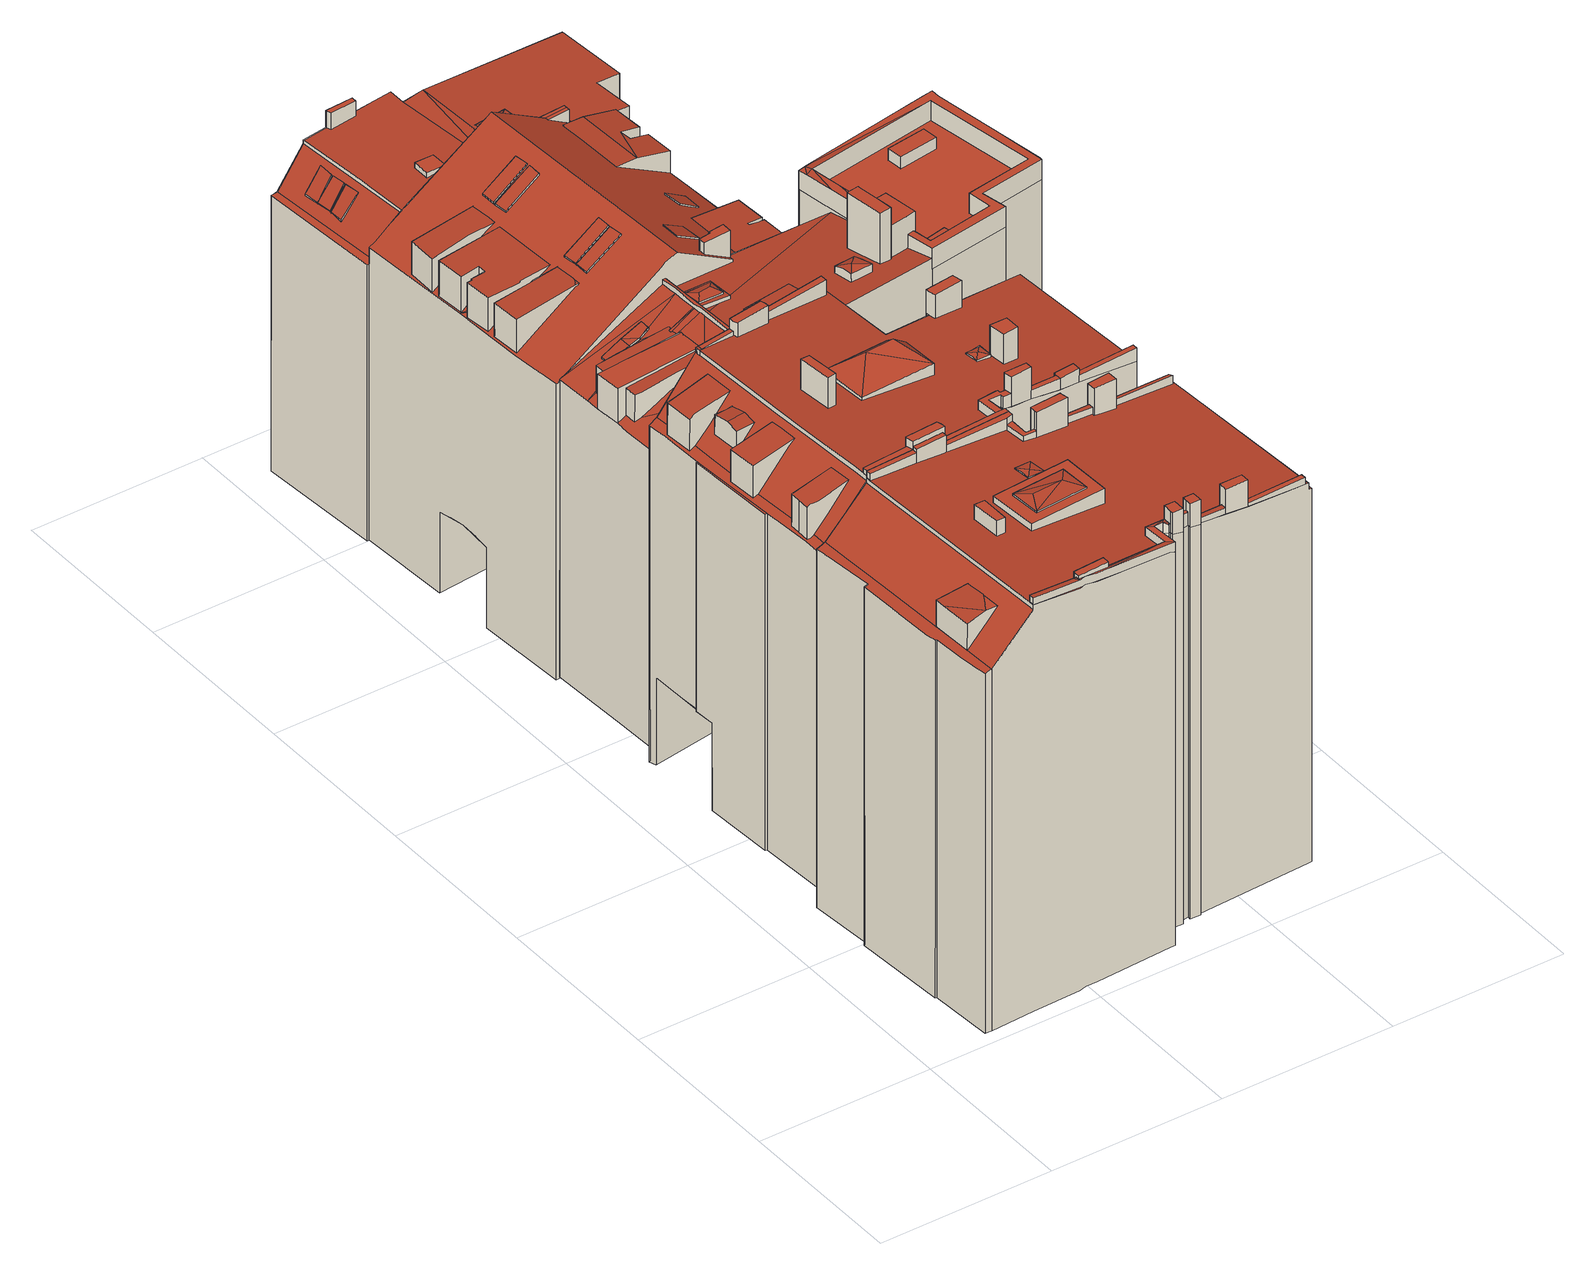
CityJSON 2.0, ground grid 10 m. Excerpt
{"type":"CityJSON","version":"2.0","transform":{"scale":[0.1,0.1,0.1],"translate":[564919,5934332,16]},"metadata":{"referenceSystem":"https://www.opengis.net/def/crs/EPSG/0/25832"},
"CityObjects":{
"building1":{"type":"Building","attributes":{"Grundfläche 2D":"246.228032","Grundhöhe NN":"16.412"},"children":["building1-1","building1-2","building1-3","building1-4","building1-5","building1-6","building1-7","building1-8","building1-9","building1-10","building1-11","building1-12","building1-13","building1-14","building1-15","building1-16","building1-17","building1-18","building1-19","building1-20"],"geometry":[{"type":"MultiSurface","lod":"3","boundaries":[[[0,1,2,3],[4,5,6,7]],[[8,9,10,11,12,13,14,15,16,17,18,19,20]],[[21,22,23,24,19,18,17,16,25]],[[26,27,28,29,30,31,32,33,34,35,36,37,38,39,40,41,42,43,44,45,46,47,48,49,50,51,52,53,54,55,56,57,58,59,60,61,62,63,64,65,66,67,68,69],[70,71,72,73]],[[74,75,76,77]],[[21,25,31,30,29,28,27,24,23,22]],[[77,76,54,53]],[[2,1,73,72]],[[72,71,3,2]],[[71,70,0,3]],[[70,73,1,0]],[[8,20,78,79]],[[9,8,79,80]],[[11,10,9,80,81]],[[14,13,12,82,83]],[[12,11,81,82]],[[84,16,15,14,83,85]],[[84,86,87,88,89,90,91,36,35,34,33,32,31,25,16]],[[92,38,37,36,91,93]],[[39,38,92,94]],[[40,39,94,95]],[[41,40,95,96]],[[42,41,96,97]],[[43,42,97,98]],[[99,74,77,53,52,51,50,49,100,101]],[[44,43,98,102]],[[45,44,102,103]],[[104,47,46,45,103,105]],[[48,47,104,106]],[[49,48,106,100]],[[75,74,99,107]],[[107,108,109,56,55,54,76,75]],[[57,56,109,110]],[[58,57,110,111]],[[60,59,112,113]],[[59,58,111,112]],[[61,60,113,114]],[[65,64,115,116]],[[66,65,116,117]],[[62,61,114,118]],[[63,62,118,119]],[[64,63,119,115]],[[20,19,24,27,26,69,68,67,66,117,120,121,122,123,124,78]],[[118,114,113,112,111,110,109,108,107,99,101,100,106,104,105,103,102,98,97,96,95,94,92,93,91,90,89,88,87,86,84,85,83,82,81,80,79,78,124,123,122,121,120,117,116,115,119]]],"semantics":{"surfaces":[{"type":"RoofSurface"},{"type":"WallSurface"},{"type":"GroundSurface"}],"values":[0,0,0,0,0,1,1,1,1,1,1,1,1,1,1,1,1,1,1,1,1,1,1,1,1,1,1,1,1,1,1,1,1,1,1,1,1,1,1,1,1,1,1,2]}}]},
"building1-1":{"type":"BuildingInstallation","parents":["building1"],"geometry":[{"type":"MultiSurface","lod":"3","boundaries":[[[125,126,127,128,129]],[[130,131,132,127,126]],[[128,127,132,133,134,135]],[[135,136,129,128]],[[137,138,130,126,125,129,136]]],"semantics":{"surfaces":[{"type":"RoofSurface"},{"type":"WallSurface"}],"values":[0,1,1,1,1]}}]},
"building1-2":{"type":"BuildingInstallation","parents":["building1"],"geometry":[{"type":"MultiSurface","lod":"3","boundaries":[[[139,140,141,142,143]],[[144,145,139,143]],[[145,146,147,148,149,141,140,139]],[[149,150,142,141]],[[69,26,144,143,142,150]]],"semantics":{"surfaces":[{"type":"RoofSurface"},{"type":"WallSurface"}],"values":[0,1,1,1,1]}}]},
"building1-3":{"type":"BuildingInstallation","parents":["building1"],"geometry":[{"type":"MultiSurface","lod":"3","boundaries":[[[151,152,153,154,155,156]],[[63,157,153,152,62]],[[157,158,154,153]],[[159,155,154,158,160]],[[61,151,156,155,159,161,162,163,60]],[[61,62,152,151]]],"semantics":{"surfaces":[{"type":"RoofSurface"},{"type":"WallSurface"}],"values":[0,1,1,1,1,1]}}]},
"building1-4":{"type":"BuildingInstallation","parents":["building1"],"geometry":[{"type":"MultiSurface","lod":"3","boundaries":[[[164,165,166,167,168,150,149,169]],[[66,67,68,69,150,168,167,166]],[[148,170,171,164,169,149]],[[172,164,171]],[[172,173,165,164]],[[66,166,165,173,65]]],"semantics":{"surfaces":[{"type":"RoofSurface"},{"type":"WallSurface"}],"values":[0,1,1,1,1,1]}}]},
"building1-5":{"type":"BuildingInstallation","parents":["building1"],"geometry":[{"type":"MultiSurface","lod":"3","boundaries":[[[174,175,176,177,178]],[[50,51,179,176,175,180]],[[179,181,182,183,178,177,176]],[[174,178,183,184]],[[174,184,185,186,180,175]]],"semantics":{"surfaces":[{"type":"RoofSurface"},{"type":"WallSurface"}],"values":[0,1,1,1,1]}}]},
"building1-6":{"type":"BuildingInstallation","parents":["building1"],"geometry":[{"type":"MultiSurface","lod":"3","boundaries":[[[187,188,189,190,191,192,193]],[[187,194,188]],[[189,188,195]],[[193,18,17,194,187]],[[17,195,188,194]],[[18,193,192]]],"semantics":{"surfaces":[{"type":"RoofSurface"},{"type":"WallSurface"}],"values":[0,0,0,1,1,1]}}]},
"building1-7":{"type":"BuildingInstallation","parents":["building1"],"geometry":[{"type":"MultiSurface","lod":"3","boundaries":[[[196,197,198,199]],[[196,199,200,201]],[[201,55,197,196]],[[55,56,198,197]]],"semantics":{"surfaces":[{"type":"RoofSurface"},{"type":"WallSurface"}],"values":[0,1,1,1]}}]},
"building1-8":{"type":"BuildingInstallation","parents":["building1"],"geometry":[{"type":"MultiSurface","lod":"3","boundaries":[[[202,145,144,203]],[[26,27,203,144]],[[27,28,202,203]],[[145,202,28,146]]],"semantics":{"surfaces":[{"type":"RoofSurface"},{"type":"WallSurface"}],"values":[0,1,1,1]}}]},
"building1-9":{"type":"BuildingInstallation","parents":["building1"],"geometry":[{"type":"MultiSurface","lod":"3","boundaries":[[[204,205,206,207,208]],[[205,209,210,211,212,132,131,130]],[[130,206,205]],[[213,214,212,211]],[[214,215,216,217,212]],[[218,219,216]],[[219,217,216]],[[220,221,218]],[[218,221,222,219]],[[220,223,224,221]],[[133,132,212]],[[138,206,130]],[[209,205,204,208,31,32,33,34,35,36,214,213,211,210]],[[36,37,38,216,215,214]],[[38,39,218,216]],[[220,218,39,40]],[[40,41,223,220]],[[225,226,217,219]],[[212,217,226,227]],[[133,212,227,134]],[[207,206,138,137,30]],[[30,31,208,207]]],"semantics":{"surfaces":[{"type":"RoofSurface"},{"type":"WallSurface"}],"values":[0,0,0,0,0,0,0,0,0,0,0,0,1,1,1,1,1,1,1,1,1,1]}}]},
"building1-10":{"type":"BuildingInstallation","parents":["building1"],"geometry":[{"type":"MultiSurface","lod":"3","boundaries":[[[228,229,230,231]],[[231,230,232,233]],[[233,234,228,231]],[[229,228,234,235]],[[235,232,230,229]]],"semantics":{"surfaces":[{"type":"RoofSurface"},{"type":"WallSurface"}],"values":[0,1,1,1,1]}}]},
"building1-11":{"type":"BuildingInstallation","parents":["building1"],"geometry":[{"type":"MultiSurface","lod":"3","boundaries":[[[236,237,163,162]],[[236,162,161,238]],[[59,60,163,237]]],"semantics":{"surfaces":[{"type":"RoofSurface"},{"type":"WallSurface"}],"values":[0,1,1]}}]},
"building1-12":{"type":"BuildingInstallation","parents":["building1"],"geometry":[{"type":"MultiSurface","lod":"3","boundaries":[[[239,240,180,186,241]],[[49,50,180,240]],[[241,186,185,242]]],"semantics":{"surfaces":[{"type":"RoofSurface"},{"type":"WallSurface"}],"values":[0,1,1]}}]},
"building1-13":{"type":"BuildingInstallation","parents":["building1"],"geometry":[{"type":"MultiSurface","lod":"3","boundaries":[[[243,244,181,179]],[[243,179,51,52]],[[52,245,244,243]],[[181,244,245,182]]],"semantics":{"surfaces":[{"type":"RoofSurface"},{"type":"WallSurface"}],"values":[0,1,1,1]}}]},
"building1-14":{"type":"BuildingInstallation","parents":["building1"],"geometry":[{"type":"MultiSurface","lod":"3","boundaries":[[[246,247,248,249,250,251,252,253,254,255]],[[256,257,250,249,258]],[[257,259,45,46,47,253,252,251,250]],[[47,48,254,253]],[[49,240,239,241,247,246,255,254,48]],[[247,241,242]],[[242,260,248,247]],[[249,248,260,258]]],"semantics":{"surfaces":[{"type":"RoofSurface"},{"type":"WallSurface"}],"values":[0,1,1,1,1,1,1,1]}}]},
"building1-15":{"type":"BuildingInstallation","parents":["building1"],"geometry":[{"type":"MultiSurface","lod":"3","boundaries":[[[261,173,172,262,158,157]],[[262,172,171,263]],[[158,262,263,160]],[[63,64,261,157]],[[64,65,173,261]]],"semantics":{"surfaces":[{"type":"RoofSurface"},{"type":"WallSurface"}],"values":[0,1,1,1,1]}}]},
"building1-16":{"type":"BuildingInstallation","parents":["building1"],"geometry":[{"type":"MultiSurface","lod":"3","boundaries":[[[264,265,266,267,268,269,270]],[[59,237,236,238,271,268,267,266,265,58]],[[269,268,271,272]],[[57,264,270,269,272,200,199,198,56]],[[57,58,265,264]]],"semantics":{"surfaces":[{"type":"RoofSurface"},{"type":"WallSurface"}],"values":[0,1,1,1,1]}}]},
"building1-17":{"type":"BuildingInstallation","parents":["building1"],"geometry":[{"type":"MultiSurface","lod":"3","boundaries":[[[273,274,275]],[[275,276,277]],[[275,274,276]],[[278,276,273]],[[276,274,273]],[[277,276,278]],[[273,275,4,7]],[[278,273,7,6]],[[277,278,6,5]],[[275,277,5,4]]],"semantics":{"surfaces":[{"type":"RoofSurface"},{"type":"WallSurface"}],"values":[0,0,0,0,0,0,1,1,1,1]}}]},
"building1-18":{"type":"BuildingInstallation","parents":["building1"],"geometry":[{"type":"MultiSurface","lod":"3","boundaries":[[[279,280,281,282,283,284,285,286,287,288,289]],[[219,222,221,224,223,286,285,284,283,282]],[[286,223,41]],[[41,42,287,286]],[[42,43,288,287]],[[44,290,289,288,43]],[[290,291,292,293,294,281,280,279,289]],[[225,219,282,281,294]]],"semantics":{"surfaces":[{"type":"RoofSurface"},{"type":"WallSurface"}],"values":[0,1,1,1,1,1,1,1]}}]},
"building1-19":{"type":"BuildingInstallation","parents":["building1"],"geometry":[{"type":"MultiSurface","lod":"3","boundaries":[[[292,291,290,259,257]],[[44,45,259,290]],[[292,257,256,293]]],"semantics":{"surfaces":[{"type":"RoofSurface"},{"type":"WallSurface"}],"values":[0,1,1]}}]},
"building1-20":{"type":"BuildingInstallation","parents":["building1"],"geometry":[{"type":"MultiSurface","lod":"3","boundaries":[[[295,296,297,298]],[[298,297,299,300]],[[301,297,296]],[[301,300,299,297]],[[302,303,300,301]],[[303,304,298,300]],[[305,296,295,298,304,306]],[[305,302,301,296]]],"semantics":{"surfaces":[{"type":"RoofSurface"},{"type":"WallSurface"}],"values":[0,0,0,0,1,1,1,1]}}]},
"building2":{"type":"Building","attributes":{"Grundfläche 2D":"178.754686","Grundhöhe NN":"17.557"},"children":["building2-1","building2-2","building2-3","building2-4","building2-5","building2-6","building2-7","building2-8","building2-9","building2-10","building2-11","building2-12","building2-13","building2-14","building2-15","building2-16","building2-17","building2-18","building2-19"],"geometry":[{"type":"Solid","lod":"3","boundaries":[[[[307,308,309]],[[307,310,311,308]],[[307,309,312]],[[310,312,313]],[[307,312,310]],[[310,313,311]],[[314,315,316,317,318,26,69,68,67,66,319,320,321,322,323,324,325,326,327,328,329,330,331,332,333,334,335,336,337,338,339,340,341,342,343,344],[345,346,347,348,349]],[[350,351,352,353,354,355,356,357,358,359,360,361,362,363,364]],[[365,366,367,368,360,359,358,357,356,355,354,353,369,370,371]],[[371,372,373,365]],[[344,343,342,352,351,350,364,363,362,361,318,317,316,315,314]],[[309,308,345,349]],[[349,348,312,309]],[[348,347,313,312]],[[347,346,311,313]],[[308,311,346,345]],[[374,375,353,352,342,341,340,339,338,337,336,376,377]],[[369,353,375,378]],[[379,380,372,371]],[[381,379,371,370,369,378,382]],[[373,372,380,383,384,385]],[[365,373,385,386]],[[367,366,365,386,387]],[[368,367,387,388,389,390,391,392,393,66,67,68,69,26,318,361,360]],[[394,320,319,66,393,395]],[[321,320,394,396]],[[322,321,396,397]],[[398,399,328,327,326,325,324,323,322,397,400]],[[401,330,329,328,399,402]],[[331,330,401,403]],[[332,331,403,404]],[[333,332,404,405]],[[334,333,405,406]],[[407,408,335,334,406,409]],[[408,410,411,376,336,335]],[[412,384,383,413]],[[412,413,407,409]],[[381,382,411,410]],[[398,400,397,396,394,395,393,392,391,390,389,388,387,386,385,384,412,409,406,405,404,403,401,402,399]],[[374,377,376,411,382,378,375]],[[383,380,379,381,410,408,407,413]]]],"semantics":{"surfaces":[{"type":"RoofSurface"},{"type":"WallSurface"},{"type":"GroundSurface"},{"type":"OuterCeilingSurface"}],"values":[[0,0,0,0,0,0,0,0,0,0,1,1,1,1,1,1,1,1,1,1,1,1,1,1,1,1,1,1,1,1,1,1,1,1,1,1,1,1,2,2,3]]}}]},
"building2-1":{"type":"BuildingInstallation","parents":["building2"],"geometry":[{"type":"MultiSurface","lod":"3","boundaries":[[[414,203,144,415]],[[318,26,144,203]],[[414,415,416,317]],[[203,414,317,318]]],"semantics":{"surfaces":[{"type":"RoofSurface"},{"type":"WallSurface"}],"values":[0,1,1,1]}}]},
"building2-2":{"type":"BuildingInstallation","parents":["building2"],"geometry":[{"type":"MultiSurface","lod":"3","boundaries":[[[417,418,419,420]],[[420,419,421,422]],[[417,420,422,337]],[[337,338,418,417]]],"semantics":{"surfaces":[{"type":"RoofSurface"},{"type":"WallSurface"}],"values":[0,1,1,1]}}]},
"building2-3":{"type":"BuildingInstallation","parents":["building2"],"geometry":[{"type":"MultiSurface","lod":"3","boundaries":[[[423,424,425,426,427]],[[426,425,428,429]],[[426,429,357,430,427]],[[425,424,356,428]]],"semantics":{"surfaces":[{"type":"RoofSurface"},{"type":"WallSurface"}],"values":[0,1,1,1]}}]},
"building2-4":{"type":"BuildingInstallation","parents":["building2"],"geometry":[{"type":"MultiSurface","lod":"3","boundaries":[[[431,432,433,434]],[[431,434,435,436]],[[325,326,433,432]]],"semantics":{"surfaces":[{"type":"RoofSurface"},{"type":"WallSurface"}],"values":[0,1,1]}}]},
"building2-5":{"type":"BuildingInstallation","parents":["building2"],"geometry":[{"type":"MultiSurface","lod":"3","boundaries":[[[437,168,167,166,438,439]],[[68,67,66,166,167,168]],[[319,440,438,166,66]],[[440,441,439,438]],[[442,437,439,441,443]]],"semantics":{"surfaces":[{"type":"RoofSurface"},{"type":"WallSurface"}],"values":[0,1,1,1,1]}}]},
"building2-6":{"type":"BuildingInstallation","parents":["building2"],"geometry":[{"type":"MultiSurface","lod":"3","boundaries":[[[444,445,342,343]],[[341,342,352,342,445]],[[342,352,351,343]],[[444,343,351,343,446]]],"semantics":{"surfaces":[{"type":"RoofSurface"},{"type":"WallSurface"}],"values":[0,1,1,1]}}]},
"building2-7":{"type":"BuildingInstallation","parents":["building2"],"geometry":[{"type":"MultiSurface","lod":"3","boundaries":[[[447,448,449,450]],[[450,449,327,328]],[[328,329,447,450]],[[329,451,448,447]]],"semantics":{"surfaces":[{"type":"RoofSurface"},{"type":"WallSurface"}],"values":[0,1,1,1]}}]},
"building2-8":{"type":"BuildingInstallation","parents":["building2"],"geometry":[{"type":"MultiSurface","lod":"3","boundaries":[[[452,453,454,455,456,457,458,459]],[[460,461,454,453]],[[461,462,455,454]],[[462,463,359,464,459,458,457,456,455]],[[358,460,453,452,465]]],"semantics":{"surfaces":[{"type":"RoofSurface"},{"type":"WallSurface"}],"values":[0,1,1,1,1]}}]},
"building2-9":{"type":"BuildingInstallation","parents":["building2"],"geometry":[{"type":"MultiSurface","lod":"3","boundaries":[[[466,467,468,469,470,471,472]],[[144,26,69,68,168,470,469,468]],[[168,437,442,473,472,471,470]],[[466,472,473,474]],[[416,415,144,468,467,466,474]]],"semantics":{"surfaces":[{"type":"RoofSurface"},{"type":"WallSurface"}],"values":[0,1,1,1,1]}}]},
"building2-10":{"type":"BuildingInstallation","parents":["building2"],"geometry":[{"type":"MultiSurface","lod":"3","boundaries":[[[475,476,477,478,479]],[[324,325,432,476,475,480]],[[477,476,432,431,436,481]],[[481,482,478,477]],[[483,484,480,475,479,478,482]]],"semantics":{"surfaces":[{"type":"RoofSurface"},{"type":"WallSurface"}],"values":[0,1,1,1,1]}}]},
"building2-11":{"type":"BuildingInstallation","parents":["building2"],"geometry":[{"type":"MultiSurface","lod":"3","boundaries":[[[484,485,486,487,488,441,440,489,490,491,492,480]],[[320,489,440,319]],[[320,321,490,489]],[[321,322,491,490]],[[322,323,324,480,492,491]],[[483,493,485,484]],[[493,494,486,485]],[[495,488,487,486,494,496]],[[443,441,488,495]]],"semantics":{"surfaces":[{"type":"RoofSurface"},{"type":"WallSurface"}],"values":[0,1,1,1,1,1,1,1,1]}}]},
"building2-12":{"type":"BuildingInstallation","parents":["building2"],"geometry":[{"type":"MultiSurface","lod":"3","boundaries":[[[433,497,498,499,500,434]],[[327,449,497,433,326]],[[449,448,451,501,499,498,497]],[[500,499,501,502]],[[502,435,434,500]]],"semantics":{"surfaces":[{"type":"RoofSurface"},{"type":"WallSurface"}],"values":[0,1,1,1,1]}}]},
"building2-13":{"type":"BuildingInstallation","parents":["building2"],"geometry":[{"type":"MultiSurface","lod":"3","boundaries":[[[503,504,505,506]],[[506,505,507,508]],[[508,509,503,506]],[[504,503,509,510]],[[510,507,505,504]]],"semantics":{"surfaces":[{"type":"RoofSurface"},{"type":"WallSurface"}],"values":[0,1,1,1,1]}}]},
"building2-14":{"type":"BuildingInstallation","parents":["building2"],"geometry":[{"type":"MultiSurface","lod":"3","boundaries":[[[511,512,513,514]],[[514,513,515,516]],[[516,517,511,514]],[[512,511,517,518]],[[518,515,513,512]]],"semantics":{"surfaces":[{"type":"RoofSurface"},{"type":"WallSurface"}],"values":[0,1,1,1,1]}}]},
"building2-15":{"type":"BuildingInstallation","parents":["building2"],"geometry":[{"type":"MultiSurface","lod":"3","boundaries":[[[519,520,521,522,523,524]],[[525,526,520,519,527]],[[524,528,529,527,519]],[[525,527,529]],[[523,522,528,524]]],"semantics":{"surfaces":[{"type":"RoofSurface"},{"type":"WallSurface"}],"values":[0,0,1,1,1]}}]},
"building2-16":{"type":"BuildingInstallation","parents":["building2"],"geometry":[{"type":"MultiSurface","lod":"3","boundaries":[[[530,531,532,533,534,535]],[[533,532,536,537]],[[538,535,534,533,537,355]],[[530,539,354,536,532,531]]],"semantics":{"surfaces":[{"type":"RoofSurface"},{"type":"WallSurface"}],"values":[0,1,1,1]}}]},
"building2-17":{"type":"BuildingInstallation","parents":["building2"],"geometry":[{"type":"MultiSurface","lod":"3","boundaries":[[[540,541,542,543,544]],[[541,540,544,545,546]],[[547,548,541,546,549]],[[542,541,548,547,550]],[[551,552,546,545,544]],[[546,552,553,547,549]],[[553,554,542,550,547]],[[554,555,551,544,543,542]]],"semantics":{"surfaces":[{"type":"RoofSurface"},{"type":"WallSurface"}],"values":[0,0,0,0,1,1,1,1]}}]},
"building2-18":{"type":"BuildingInstallation","parents":["building2"],"geometry":[{"type":"MultiSurface","lod":"3","boundaries":[[[556,557,558,559,560,561]],[[333,334,562,559,558,557]],[[560,559,562,563]],[[563,331,332,556,561,560]],[[332,333,557,556]]],"semantics":{"surfaces":[{"type":"RoofSurface"},{"type":"WallSurface"}],"values":[0,1,1,1,1]}}]},
"building2-19":{"type":"BuildingInstallation","parents":["building2"],"geometry":[{"type":"MultiSurface","lod":"3","boundaries":[[[564,565,566,567,568,569]],[[445,444,446,570,566,565,564]],[[567,566,570,571]],[[421,419,418,569,568,567,571]],[[569,418,338,339,340,341,445,564]]],"semantics":{"surfaces":[{"type":"RoofSurface"},{"type":"WallSurface"}],"values":[0,1,1,1,1]}}]},
"building3":{"type":"Building","attributes":{"Grundfläche 2D":"267.426413","Grundhöhe NN":"17.811"},"children":["building3-1","building3-2","building3-3","building3-4","building3-5","building3-6","building3-7","building3-8","building3-9","building3-10","building3-11","building3-12","building3-13","building3-14","building3-15","building3-16","building3-17"],"geometry":[{"type":"Solid","lod":"3","boundaries":[[[[572,573,574,575,576,577,578,579,580,581,582]],[[583,584,585,586,587]],[[588,585,584,589,590]],[[585,591,592,593,586]],[[594,595,596,597,598,599,600,601,602,603,604,605,606]],[[607,608,609]],[[607,610,608]],[[611,612,613,614]],[[590,589,615,616,617,618,619,620,621,622,623,624,625,626,581,580,579,578,627,628,588]],[[629,630,631,632,633,634,623,622,635,636,637,638,608],[639,640,641,642,643,644,603,602,645,646,647,648,649,609,608,610]],[[650,651,652,653]],[[654,655,656]],[[654,657,655]],[[658,654,656,659,660,661,662,617,663,664,665]],[[635,655,657,666,667,668,669,670,636]],[[671,672,673,674,675]],[[651,676,677,678,679,652]],[[670,669,650,653,636]],[[578,577,627]],[[582,581,680]],[[680,674,572,582]],[[672,574,573,572,674,673]],[[672,671,575,574]],[[671,675,576,575]],[[577,576,675,627]],[[584,583,615,589]],[[588,628,591,585]],[[592,591,628,614]],[[593,592,614,613]],[[586,593,613,612]],[[587,586,612,611]],[[583,587,611,615]],[[648,647,646,645,602,601,600,599,598]],[[604,603,644,643]],[[641,605,604,643,642]],[[641,640,606,605]],[[640,639,594,606]],[[639,610,607,595,594]],[[607,609,596,595]],[[597,596,609,649]],[[649,648,598,597]],[[624,623,634,633,632,631,630,681,682]],[[625,624,682,683]],[[626,625,683,684]],[[626,684,685,680,581]],[[611,614,628,627,675,674,680,685,686,687,688,689,690,691,692,693,694,695,616,615]],[[662,618,617]],[[618,662,661,619]],[[659,656,655,635,622,621,620,619,661,660]],[[638,637,636,653,652,679]],[[608,638,679,696,697,698,699,700,701,702,703,681,630,629]],[[678,677,704,705]],[[679,678,705,696]],[[663,617,616,695,706]],[[664,663,706,707]],[[658,665,708,709]],[[665,664,707,708]],[[658,709,710,657,654]],[[666,657,710,711]],[[677,676,651,650,669,668,667,666,711,712,713,704]],[[689,688,703,702]],[[698,697,694,693]],[[697,696,705,704,713,712,711,710,709,708,707,706,695,694]],[[685,684,683,682,681,703,688,687,686]],[[699,698,693,692]],[[692,691,700,699]],[[701,700,691,690]],[[690,689,702,701]]]],"semantics":{"surfaces":[{"type":"RoofSurface"},{"type":"WallSurface"},{"type":"GroundSurface"},{"type":"OuterCeilingSurface"}],"values":[[0,0,0,0,0,0,0,0,0,0,0,0,0,0,0,0,0,1,1,1,1,1,1,1,1,1,1,1,1,1,1,1,1,1,1,1,1,1,1,1,1,1,1,1,1,1,1,1,1,1,1,1,1,1,1,1,1,1,1,1,1,1,2,2,3,3,3,3]]}}]},
"building3-1":{"type":"BuildingInstallation","parents":["building3"],"geometry":[{"type":"MultiSurface","lod":"3","boundaries":[[[714,715,716,717,718,719,720,721,722]],[[723,724,716,715,725]],[[726,727,714,722]],[[728,723,725,715,714,727,729]],[[726,722,721,720,719,718,730,731]]],"semantics":{"surfaces":[{"type":"RoofSurface"},{"type":"WallSurface"}],"values":[0,0,1,1,1]}}]},
"building3-2":{"type":"BuildingInstallation","parents":["building3"],"geometry":[{"type":"MultiSurface","lod":"3","boundaries":[[[732,733,734,735,736,737,738]],[[625,626,739,737,736,735]],[[739,740,738,737]],[[740,741,732,738]],[[741,742,733,732]],[[734,733,742,743]],[[743,625,735,734]]],"semantics":{"surfaces":[{"type":"RoofSurface"},{"type":"WallSurface"}],"values":[0,1,1,1,1,1,1]}}]},
"building3-3":{"type":"BuildingInstallation","parents":["building3"],"geometry":[{"type":"MultiSurface","lod":"3","boundaries":[[[744,745,746,747]],[[744,747,748,749]],[[747,746,750,748]],[[745,744,749,751]],[[746,745,751,750]]],"semantics":{"surfaces":[{"type":"RoofSurface"},{"type":"WallSurface"}],"values":[0,1,1,1,1]}}]},
"building3-4":{"type":"BuildingInstallation","parents":["building3"],"geometry":[{"type":"MultiSurface","lod":"3","boundaries":[[[752,753,621,754]],[[755,752,754]],[[755,620,753,752]]],"semantics":{"surfaces":[{"type":"RoofSurface"},{"type":"WallSurface"}],"values":[0,1,1]}}]},
"building3-5":{"type":"BuildingInstallation","parents":["building3"],"geometry":[{"type":"MultiSurface","lod":"3","boundaries":[[[756,757,758,759,760,761]],[[759,758,762,763]],[[761,760,759,763,764]],[[762,758,757]]],"semantics":{"surfaces":[{"type":"RoofSurface"},{"type":"WallSurface"}],"values":[0,1,1,1]}}]},
"building3-6":{"type":"BuildingInstallation","parents":["building3"],"geometry":[{"type":"MultiSurface","lod":"3","boundaries":[[[765,766,767,768]],[[768,767,769,770]],[[765,768,770,771]],[[766,765,771,772]],[[767,766,772,769]]],"semantics":{"surfaces":[{"type":"RoofSurface"},{"type":"WallSurface"}],"values":[0,1,1,1,1]}}]},
"building3-7":{"type":"BuildingInstallation","parents":["building3"],"geometry":[{"type":"MultiSurface","lod":"3","boundaries":[[[773,774,775,776]],[[776,775,777,778]],[[773,776,778,779]],[[774,773,779,780]],[[775,774,780,777]]],"semantics":{"surfaces":[{"type":"RoofSurface"},{"type":"WallSurface"}],"values":[0,1,1,1,1]}}]},
"building3-8":{"type":"BuildingInstallation","parents":["building3"],"geometry":[{"type":"MultiSurface","lod":"3","boundaries":[[[781,782,783,784]],[[785,786,782,781]],[[784,783,787,788]],[[788,785,781,784]],[[783,782,786,787]]],"semantics":{"surfaces":[{"type":"RoofSurface"},{"type":"WallSurface"}],"values":[0,1,1,1,1]}}]},
"building3-9":{"type":"BuildingInstallation","parents":["building3"],"geometry":[{"type":"MultiSurface","lod":"3","boundaries":[[[789,790,791,792]],[[793,794,790,789]],[[792,791,795,796]],[[796,793,789,792]],[[791,790,794,795]]],"semantics":{"surfaces":[{"type":"RoofSurface"},{"type":"WallSurface"}],"values":[0,1,1,1,1]}}]},
"building3-10":{"type":"BuildingInstallation","parents":["building3"],"geometry":[{"type":"MultiSurface","lod":"3","boundaries":[[[797,798,799,800,801]],[[802,803,799,798]],[[804,805,800,799,803]],[[805,806,807,797,801,800]],[[807,802,798,797]]],"semantics":{"surfaces":[{"type":"RoofSurface"},{"type":"WallSurface"}],"values":[0,1,1,1,1]}}]},
"building3-11":{"type":"BuildingInstallation","parents":["building3"],"geometry":[{"type":"MultiSurface","lod":"3","boundaries":[[[808,809,810,811]],[[809,808,812,813]],[[811,810,814,815]],[[808,811,815,812]],[[810,809,813,814]]],"semantics":{"surfaces":[{"type":"RoofSurface"},{"type":"WallSurface"}],"values":[0,1,1,1,1]}}]},
"building3-12":{"type":"BuildingInstallation","parents":["building3"],"geometry":[{"type":"MultiSurface","lod":"3","boundaries":[[[816,817,818,621,753]],[[620,659,660]],[[819,816,753,620,660]],[[817,816,819,820]],[[820,659,818,817]]],"semantics":{"surfaces":[{"type":"RoofSurface"},{"type":"WallSurface"}],"values":[0,1,1,1,1]}}]},
"building3-13":{"type":"BuildingInstallation","parents":["building3"],"geometry":[{"type":"MultiSurface","lod":"3","boundaries":[[[811,821,822,823]],[[811,823,824,815]],[[821,811,815,825]],[[823,822,826,824]],[[822,821,825,826]]],"semantics":{"surfaces":[{"type":"RoofSurface"},{"type":"WallSurface"}],"values":[0,1,1,1,1]}}]},
"building3-14":{"type":"BuildingInstallation","parents":["building3"],"geometry":[{"type":"MultiSurface","lod":"3","boundaries":[[[827,828,829,830]],[[667,668,828,827]],[[668,831,829,828]],[[832,830,829,831]],[[832,667,827,830]]],"semantics":{"surfaces":[{"type":"RoofSurface"},{"type":"WallSurface"}],"values":[0,1,1,1,1]}}]},
"building3-15":{"type":"BuildingInstallation","parents":["building3"],"geometry":[{"type":"MultiSurface","lod":"3","boundaries":[[[833,834,835,836]],[[833,836,837]],[[838,839,835,834]],[[839,837,836,835]],[[840,841,839,838,834]],[[841,842,837,839]],[[833,837,842]]],"semantics":{"surfaces":[{"type":"RoofSurface"},{"type":"WallSurface"}],"values":[0,0,0,0,1,1,1]}}]},
"building3-16":{"type":"BuildingInstallation","parents":["building3"],"geometry":[{"type":"MultiSurface","lod":"3","boundaries":[[[843,844,845,846]],[[847,848,846,845]],[[848,849,843,846]],[[844,843,849,850]],[[845,844,850,847]]],"semantics":{"surfaces":[{"type":"RoofSurface"},{"type":"WallSurface"}],"values":[0,1,1,1,1]}}]},
"building3-17":{"type":"BuildingInstallation","parents":["building3"],"geometry":[{"type":"MultiSurface","lod":"3","boundaries":[[[851,852,853,854]],[[854,853,855,856]],[[851,854,856,857]],[[852,851,857,858]],[[853,852,858,855]]],"semantics":{"surfaces":[{"type":"RoofSurface"},{"type":"WallSurface"}],"values":[0,1,1,1,1]}}]},
"building4":{"type":"Building","attributes":{"Grundfläche 2D":"197.518050","Grundhöhe NN":"17.907"},"children":["building4-1","building4-2","building4-3","building4-4","building4-5","building4-6","building4-7","building4-8","building4-9","building4-10","building4-11","building4-12","building4-13","building4-14","building4-15","building4-16"],"geometry":[{"type":"MultiSurface","lod":"3","boundaries":[[[859,860,861]],[[862,863,859]],[[863,860,859]],[[862,864,865,863]],[[866,865,864]],[[867,860,863]],[[868,869,870,871,872,873,874,860,867,875,876,877,878,879,880,881,882]],[[883,884,883,885,886,887,888]],[[889,890,885,883,884]],[[891,892,886,893,894,895]],[[895,896,891]],[[887,886,892,891]],[[883,888,887,891,896,884]],[[897,896,895,894,893,898,899]],[[900,901,902,903,904,905,897,899,898,893,906,907,908],[909,910,911]],[[910,909,911]],[[897,905,904,903,902,901,912,913]],[[914,915,916,917,918,919,920,921,922,923,924,925,926,927,928]],[[929,916,915,914,928,930,931,932,933,934]],[[935,936,937,938,939,940,941,942,943,944,945,946]],[[896,897,913,917,916,929,934,933,889,884]],[[862,859,861,947,927,926,864]],[[866,925,945,944,863,865]],[[867,863,944,943]],[[875,867,943,942]],[[942,941,876,875]],[[941,940,877,876]],[[938,937,879,878,877,940,939,948,949]],[[936,922,880,879,937]],[[921,920,882,881]],[[920,950,951,868,882]],[[951,952,869,868]],[[952,953,870,869]],[[953,954,955,873,872,871,870]],[[874,873,955,947,861,860]],[[956,908,907,906,893,886,885,957,958]],[[959,960,918,917,913,912,901,900,908,956,961]],[[919,918,960,962]],[[919,962,963,950,920]],[[922,936,935,923]],[[923,935,946,924]],[[924,946,945,925]],[[930,928,964,965]],[[931,930,965,966]],[[932,931,966,967]],[[967,968,957,885,890,889,933,932]],[[927,947,969,964,928]],[[951,950,963,970]],[[952,951,970,971]],[[953,952,971,972]],[[973,955,954,953,972,974]],[[947,955,973,969]],[[973,974,972,971,970,963,962,960,959,961,956,958,957,968,967,966,965,964,969]]],"semantics":{"surfaces":[{"type":"RoofSurface"},{"type":"WallSurface"},{"type":"GroundSurface"}],"values":[0,0,0,0,0,0,0,0,0,0,0,0,0,0,0,0,0,0,0,0,1,1,1,1,1,1,1,1,1,1,1,1,1,1,1,1,1,1,1,1,1,1,1,1,1,1,1,1,1,1,1,1,2]}}]},
"building4-1":{"type":"BuildingInstallation","parents":["building4"],"geometry":[{"type":"MultiSurface","lod":"3","boundaries":[[[975,976,949,948]],[[939,977,975,948]],[[976,975,977,978]],[[978,938,949,976]]],"semantics":{"surfaces":[{"type":"RoofSurface"},{"type":"WallSurface"}],"values":[0,1,1,1]}}]},
"building4-2":{"type":"BuildingInstallation","parents":["building4"],"geometry":[{"type":"MultiSurface","lod":"3","boundaries":[[[979,980,981,982]],[[982,981,983,984]],[[979,982,984,985]],[[980,979,985,986]],[[981,980,986,983]]],"semantics":{"surfaces":[{"type":"RoofSurface"},{"type":"WallSurface"}],"values":[0,1,1,1,1]}}]},
"building4-3":{"type":"BuildingInstallation","parents":["building4"],"geometry":[{"type":"MultiSurface","lod":"3","boundaries":[[[987,988,989,990,991,992]],[[993,903,994,992,991,990]],[[995,989,988,987,996,902]],[[995,993,990,989]]],"semantics":{"surfaces":[{"type":"RoofSurface"},{"type":"WallSurface"}],"values":[0,1,1,1]}}]},
"building4-4":{"type":"BuildingInstallation","parents":["building4"],"geometry":[{"type":"MultiSurface","lod":"3","boundaries":[[[997,998,999,904,1000,1001,1002,1003,1004,1005,1006]],[[1007,1008,1009,1004,1003,1002]],[[1006,1005,1004,1009,909,999,998,997]]],"semantics":{"surfaces":[{"type":"RoofSurface"},{"type":"WallSurface"}],"values":[0,1,1]}}]},
"building4-5":{"type":"BuildingInstallation","parents":["building4"],"geometry":[{"type":"MultiSurface","lod":"3","boundaries":[[[1010,1011,1012,1013,1014,1015,1016]],[[921,881,880,922,923,1014,1013,1012,1011,1017]],[[1015,1014,923,924]],[[925,866,864,926,1018,1010,1016,1015,924]]],"semantics":{"surfaces":[{"type":"RoofSurface"},{"type":"WallSurface"}],"values":[0,1,1,1]}}]},
"building4-6":{"type":"BuildingInstallation","parents":["building4"],"geometry":[{"type":"MultiSurface","lod":"3","boundaries":[[[1019,1020,1021]],[[1022,1023,1024,1025,1020,1019]],[[1026,1025,1024]],[[1027,1028,1021,1020,1025,1026]],[[1021,1028,1027,1026,1029,1030]],[[1019,1021,1030,1031]],[[1024,1023,1022,1019,1031,1032]],[[1026,1024,1032,1029]]],"semantics":{"surfaces":[{"type":"RoofSurface"},{"type":"WallSurface"}],"values":[0,0,0,0,1,1,1,1]}}]},
"building4-7":{"type":"BuildingInstallation","parents":["building4"],"geometry":[{"type":"MultiSurface","lod":"3","boundaries":[[[1033,1034,1035,1036]],[[1037,1038,1033,1036]],[[1038,1039,1034,1033]],[[1039,1040,1035,1034]]],"semantics":{"surfaces":[{"type":"RoofSurface"},{"type":"WallSurface"}],"values":[0,1,1,1]}}]},
"building4-8":{"type":"BuildingInstallation","parents":["building4"],"geometry":[{"type":"MultiSurface","lod":"3","boundaries":[[[1041,1042,1043,987,992,1044]],[[994,1045,1044,992]],[[1046,1042,1041,1044,1045,911]],[[1046,1047,996,987,1043,1042]]],"semantics":{"surfaces":[{"type":"RoofSurface"},{"type":"WallSurface"}],"values":[0,1,1,1]}}]},
"building4-9":{"type":"BuildingInstallation","parents":["building4"],"geometry":[{"type":"MultiSurface","lod":"3","boundaries":[[[1048,1049,1050,1051]],[[1051,1050,1052]],[[1053,1050,1049]],[[1054,1052,1050,1053]],[[1049,1048,1051,1055,1056]],[[1056,1057,1053,1049]],[[1052,1054,1053,1057,1058]],[[1058,1055,1051,1052]]],"semantics":{"surfaces":[{"type":"RoofSurface"},{"type":"WallSurface"}],"values":[0,0,0,0,1,1,1,1]}}]},
"building4-10":{"type":"BuildingInstallation","parents":["building4"],"geometry":[{"type":"MultiSurface","lod":"3","boundaries":[[[1059,1060,1061,1062,1063,1064,1065]],[[1059,1065,889,890]],[[1061,1060,1059,890,883,895,1066,905,912,1063,1062]],[[1064,1063,912,913]],[[913,897,896,884,889,1065,1064]]],"semantics":{"surfaces":[{"type":"RoofSurface"},{"type":"WallSurface"}],"values":[0,1,1,1,1]}}]},
"building4-11":{"type":"BuildingInstallation","parents":["building4"],"geometry":[{"type":"MultiSurface","lod":"3","boundaries":[[[910,1067,1068,1069,1070]],[[893,906,1069,1068]],[[1069,906,1007,1002,1001,1070]],[[1071,898,893,1068,1067,1072]]],"semantics":{"surfaces":[{"type":"RoofSurface"},{"type":"WallSurface"}],"values":[0,1,1,1]}}]},
"building4-12":{"type":"BuildingInstallation","parents":["building4"],"geometry":[{"type":"MultiSurface","lod":"3","boundaries":[[[899,1073,891,1074,1075,1076,1077,1071,1072]],[[1074,892,1076,1075]],[[892,894,898,1071,1077,1076]]],"semantics":{"surfaces":[{"type":"RoofSurface"},{"type":"WallSurface"}],"values":[0,1,1]}}]},
"building4-13":{"type":"BuildingInstallation","parents":["building4"],"geometry":[{"type":"MultiSurface","lod":"3","boundaries":[[[1078,1079,1080,1081],[1030,1029,1032,1031]],[[934,929,1080,1079]],[[1082,1081,1080,929,915]],[[1082,914,1083,1078,1081]],[[1083,934,1079,1078]]],"semantics":{"surfaces":[{"type":"RoofSurface"},{"type":"WallSurface"}],"values":[0,1,1,1,1]}}]},
"building4-14":{"type":"BuildingInstallation","parents":["building4"],"geometry":[{"type":"MultiSurface","lod":"3","boundaries":[[[1084,1085,1086,1087]],[[1087,1086,1088,1089]],[[1084,1087,1089,1090]],[[1090,1091,1085,1084]],[[1086,1085,1091,1088]]],"semantics":{"surfaces":[{"type":"RoofSurface"},{"type":"WallSurface"}],"values":[0,1,1,1,1]}}]},
"building4-15":{"type":"BuildingInstallation","parents":["building4"],"geometry":[{"type":"MultiSurface","lod":"3","boundaries":[[[1092,1093,1094,1036]],[[1092,1036,1035]],[[1093,1092,1095]],[[1096,1037,1036,1094]],[[1040,887,1092,1035]],[[887,1097,1095,1092]],[[1097,888,1096,1094,1093,1095]]],"semantics":{"surfaces":[{"type":"RoofSurface"},{"type":"WallSurface"}],"values":[0,0,0,1,1,1,1]}}]},
"building4-16":{"type":"BuildingInstallation","parents":["building4"],"geometry":[{"type":"MultiSurface","lod":"3","boundaries":[[[1098,1099,1100,1101,1102,1103,1104]],[[1105,1106,1100,1099]],[[1106,1107,1108,1102,1101,1100]],[[1108,1109,1103,1102]],[[1017,1011,1010,1018,1105,1099,1098,1104,1103,1109]]],"semantics":{"surfaces":[{"type":"RoofSurface"},{"type":"WallSurface"}],"values":[0,1,1,1,1]}}]}
},
"vertices":[
[146,92,248],[101,90,247],[103,61,247],[147,63,248],[109,85,247],[139,86,248],[140,68,248],[110,67,247],[34,99,218],[32,99,217],[34,50,217],[35,45,217],[36,45,217],[37,27,217],[38,8,218],[41,8,219],[42,8,219],[41,27,219],[40,51,219],[36,137,219],[31,137,217],[67,12,243],[65,52,243],[61,135,243],[61,138,243],[67,9,243],[89,139,244],[61,138,246],[61,135,246],[65,52,246],[67,12,246],[67,9,246],[95,10,243],[99,11,243],[106,11,242],[150,13,239],[153,13,238],[152,27,238],[152,29,238],[157,29,238],[159,27,238],[160,27,238],[160,25,238],[166,25,237],[166,27,237],[171,28,237],[171,27,237],[171,26,237],[177,26,236],[177,27,236],[193,28,234],[206,28,233],[241,30,230],[243,30,230],[237,134,230],[235,134,230],[200,132,233],[200,134,233],[187,133,235],[187,132,235],[170,131,236],[170,132,236],[152,131,238],[152,128,238],[147,128,238],[147,139,238],[147,142,238],[146,142,238],[108,140,242],[107,140,242],[146,92,239],[147,63,239],[103,61,243],[101,90,243],[245,30,226],[239,134,226],[237,134,226],[243,30,226],[31,137,4],[34,99,4],[32,99,4],[35,45,4],[36,45,4],[38,8,4],[42,8,4],[41,8,4],[67,9,4],[95,10,4],[99,11,4],[106,11,4],[150,13,4],[153,13,4],[152,29,4],[152,27,4],[157,29,4],[159,27,4],[160,27,4],[160,25,4],[166,25,4],[245,30,4],[177,27,4],[243,30,4],[166,27,4],[171,28,4],[171,26,4],[171,27,4],[177,26,4],[239,134,4],[237,134,4],[200,132,4],[200,134,4],[187,133,4],[187,132,4],[170,131,4],[170,132,4],[147,128,4],[147,139,4],[147,142,4],[152,131,4],[152,128,4],[146,142,4],[108,140,4],[107,140,4],[61,138,4],[36,137,4],
[95,13,250],[95,11,250],[113,12,250],[113,16,250],[95,15,250],[95,11,248],[98,11,248],[113,12,247],[113,14,246],[113,14,242],[113,16,242],[95,15,243],[95,13,243],[95,13,248],
[89,136,252],[106,137,252],[107,137,252],[107,140,252],[89,139,252],[89,139,250],[89,136,250],[89,136,244],[106,137,242],[107,137,242],[107,137,246],[107,140,246],
[170,132,253],[152,131,253],[152,128,253],[152,126,253],[171,127,253],[170,131,253],[152,128,242],[152,126,242],[171,127,236],[152,126,238],[170,129,236],[170,129,240],[170,131,240],
[143,138,246],[147,139,246],[147,142,246],[146,142,246],[108,140,246],[108,137,246],[108,137,242],[143,138,239],[143,138,242],[147,139,242],
[193,33,249],[193,28,249],[206,28,249],[206,31,249],[206,33,249],[206,28,235],[193,28,238],[206,31,235],[206,31,233],[206,33,233],[193,33,234],[193,31,234],[193,31,238],
[40,45,235],[53,28,237],[60,41,237],[59,47,237],[59,48,237],[59,51,237],[40,51,235],[41,27,235],[60,28,237],
[236,132,235],[235,134,235],[200,132,237],[200,130,237],[200,130,233],[236,132,230],
[61,135,250],[61,138,250],
[70,9,250],[95,10,248],[93,13,248],[67,12,250],[67,9,250],[99,11,248],[106,11,247],[113,11,247],[149,16,244],[150,13,244],[153,13,244],[152,27,244],[152,29,244],[148,31,244],[157,29,244],[160,32,243],[159,27,243],[160,29,243],[160,30,243],[160,27,243],[160,28,243],[160,32,238],[148,31,239],[149,16,239],
[91,66,253],[91,83,253],[85,83,253],[86,66,253],[85,83,244],[86,66,244],[91,66,244],[91,83,244],
[187,129,239],[187,132,239],[187,129,235],
[177,28,239],[177,27,239],[177,30,239],[177,30,236],
[241,30,234],[241,33,234],[241,33,230],
[177,28,251],[177,30,251],[177,32,251],[171,32,251],[171,30,251],[171,28,251],[171,27,251],[171,26,251],[177,26,251],[177,27,251],[171,30,237],[171,30,245],[171,32,237],[171,28,245],[177,32,236],
[147,128,242],[144,126,242],[144,126,239],
[200,134,251],[187,133,251],[187,132,251],[187,129,251],[187,128,251],[200,128,251],[200,132,251],[187,128,235],[200,128,233],
[110,67,248],[115,77,250],[109,85,248],[133,78,250],[139,86,249],[140,68,249],
[166,28,251],[166,30,251],[166,32,251],[160,32,251],[160,30,251],[160,29,251],[160,28,251],[160,27,251],[160,25,251],[166,25,251],[166,27,251],[166,27,245],[166,28,245],[166,30,245],[166,30,237],[166,32,237],
[128,104,241],[128,99,241],[132,104,241],[127,109,241],[133,105,241],[137,110,240],[138,100,240],[138,100,239],[137,110,239],[127,109,240],[128,99,240],[128,104,240],
[110,208,257],[95,221,245],[97,193,245],[127,209,257],[133,223,245],[141,195,245],[140,217,245],[58,189,247],[60,161,247],[61,147,247],[61,141,247],[61,138,247],[147,145,238],[146,157,238],[153,157,237],[153,155,237],[154,155,237],[158,155,236],[170,156,235],[187,156,233],[199,157,232],[234,159,228],[234,162,228],[229,248,228],[186,242,233],[186,243,233],[169,241,235],[169,239,235],[141,235,238],[138,281,238],[136,281,238],[96,275,242],[93,275,243],[91,275,243],[76,272,245],[54,269,247],[54,266,247],[56,232,247],[95,221,243],[133,223,239],[140,217,238],[141,195,238],[97,193,243],[57,206,244],[54,266,244],[54,269,244],[29,266,218],[30,253,218],[31,237,218],[32,205,218],[33,188,218],[35,159,218],[36,146,218],[36,137,218],[61,138,244],[61,141,244],[61,147,244],[60,161,244],[29,175,216],[31,146,216],[31,137,216],[36,137,217],[24,265,216],[25,253,216],[26,228,216],[25,228,216],[28,175,216],[54,269,16],[29,266,16],[138,281,16],[76,272,16],[24,265,16],[26,228,68],[25,228,68],[25,261,68],[25,261,16],[26,216,68],[26,216,16],[28,175,16],[29,175,16],[31,137,16],[36,137,16],[61,138,16],[107,140,16],[108,140,16],[146,142,16],[147,142,16],[146,157,16],[147,145,16],[153,157,16],[153,155,16],[158,155,16],[234,159,16],[154,155,16],[229,248,16],[234,162,16],[186,242,16],[186,243,16],[169,241,16],[169,239,16],[149,236,68],[141,235,68],[149,236,16],[138,278,68],[138,278,16],[141,233,16],[141,233,68],
[61,141,250],[88,143,250],[88,143,244],
[136,281,247],[96,275,247],[97,272,247],[136,277,247],[97,272,242],[136,277,238],
[55,197,241],[54,206,241],[29,205,236],[30,188,236],[55,189,241],[29,205,217],[30,188,217],[52,189,238],
[170,159,240],[170,156,240],[187,156,240],[187,159,240],[187,159,233],[170,159,235],
[108,143,246],[147,145,246],[143,145,246],[147,145,244],[143,145,244],[108,143,242],[143,145,238],
[76,269,247],[76,272,247],[76,269,244],
[234,162,236],[199,160,236],[199,157,236],[234,159,236],[199,160,232],
[56,160,241],[32,159,236],[32,153,236],[32,146,236],[34,146,237],[36,146,237],[39,146,237],[57,147,241],[32,159,217],[32,153,217],[32,146,217],[34,146,217],[39,146,221],[43,160,226],
[88,144,255],[88,143,255],[89,139,255],[107,140,255],[108,140,255],[108,143,255],[107,145,255],[107,145,242],[88,144,244],
[158,155,254],[170,156,254],[170,160,254],[157,160,254],[157,159,254],[158,155,244],[170,160,235],[157,160,236],[157,159,236],[157,159,244],
[154,159,244],[154,161,244],[153,161,244],[142,160,244],[146,157,244],[153,157,244],[153,155,244],[154,155,244],[154,159,237],[154,161,237],[142,160,238],[153,161,237],
[199,157,240],[199,160,240],[199,162,240],[187,161,240],[199,162,232],[187,161,233],
[84,196,263],[82,215,263],[77,215,263],[79,195,263],[77,215,245],[79,195,245],[84,196,244],[82,215,244],
[185,197,252],[175,197,252],[176,187,252],[185,188,252],[176,187,234],[185,188,233],[185,197,233],[175,197,234],
[39,222,238],[50,223,238],[50,228,237],[49,232,237],[45,231,237],[38,231,237],[50,215,237],[50,217,237],[39,214,237],[38,231,225],[39,214,225],
[51,255,241],[30,253,237],[26,253,236],[27,236,236],[31,237,237],[52,238,241],[26,253,217],[27,236,217],[45,237,233],[36,254,224],
[171,201,236],[170,199,237],[174,195,236],[174,199,236],[174,204,236],[169,203,236],[165,203,236],[166,195,236],[169,199,237],[166,199,236],[170,195,236],[174,204,234],[165,203,235],[166,195,235],[174,195,234],[174,199,234],
[186,243,249],[169,241,249],[169,239,249],[170,235,249],[187,237,249],[186,242,249],[170,235,235],[187,237,233],
[76,272,253],[76,269,253],[77,267,253],[97,270,253],[97,272,253],[96,275,253],[77,267,244],[97,270,242],
[168,373,211],[165,373,211],[159,373,212],[159,374,212],[168,375,211],[167,393,211],[138,391,214],[139,357,214],[140,355,214],[140,352,214],[169,353,211],[162,487,210],[142,486,215],[144,444,215],[151,468,213],[163,469,210],[131,443,216],[129,485,216],[130,470,216],[164,445,210],[163,462,210],[152,461,213],[32,412,215],[24,412,214],[24,411,214],[21,411,214],[22,395,214],[39,395,215],[40,395,215],[42,396,215],[59,396,217],[57,435,217],[20,433,214],[21,416,214],[32,417,215],[24,412,195],[20,416,193],[24,411,195],[24,412,196],[163,469,197],[151,468,204],[152,461,204],[163,462,197],[162,487,197],[162,489,197],[144,488,208],[138,488,211],[138,491,211],[136,491,212],[123,490,220],[90,488,239],[97,345,239],[131,347,219],[131,349,219],[131,352,219],[167,393,197],[164,445,197],[22,373,193],[24,342,194],[25,342,194],[26,342,195],[88,345,234],[90,345,236],[37,486,206],[36,486,205],[20,485,194],[16,485,192],[32,412,201],[32,417,201],[21,416,193],[21,417,193],[20,433,193],[37,434,204],[42,396,206],[40,395,205],[39,395,205],[22,395,194],[21,411,193],[30,559,203],[14,558,182],[20,485,182],[36,486,203],[96,553,210],[90,488,209],[99,489,210],[84,553,208],[181,558,205],[120,490,209],[136,491,208],[138,491,208],[138,488,208],[172,490,206],[170,514,206],[184,515,205],[84,563,208],[60,561,207],[44,560,206],[30,559,205],[34,516,205],[159,374,202],[159,373,202],[165,373,198],[168,373,196],[168,375,196],[11,557,182],[10,557,182],[15,485,182],[16,485,182],[169,353,196],[24,342,18],[131,347,18],[131,349,18],[131,352,18],[169,353,18],[168,373,18],[168,375,18],[166,408,18],[166,408,66],[165,417,68],[165,426,69],[164,436,68],[164,445,66],[164,445,18],[162,489,18],[16,485,18],[19,431,18],[19,431,66],[19,422,68],[20,413,69],[20,404,68],[21,395,66],[21,395,18],[10,557,18],[15,485,18],[172,490,18],[170,514,18],[184,515,18],[181,558,18],[84,553,18],[84,563,18],[30,559,18],[14,558,18],
[23,373,214],[59,375,218],[61,379,218],[61,387,218],[61,392,218],[46,392,216],[44,391,216],[43,391,216],[22,390,214],[61,375,218],[61,378,218],[60,375,218],[22,390,194],[23,373,194],[60,375,217],[59,375,217],[44,391,208],[43,391,207],
[122,353,235],[115,352,235],[115,348,235],[131,349,235],[131,352,235],[131,355,235],[122,354,235],[131,355,219],[122,354,224],[122,353,224],[115,352,228],[115,348,228],
[62,447,222],[83,449,235],[82,457,235],[62,456,222],[62,456,221],[62,447,221],[82,457,234],[83,449,234],
[136,489,220],[136,491,220],[123,488,220],[136,489,212],
[57,454,217],[57,456,217],[19,454,213],[19,437,213],[42,439,216],[57,439,217],[19,454,193],[19,437,193],[42,439,207],
[66,376,222],[87,377,235],[86,385,235],[66,384,222],[86,385,234],[66,384,221],[66,376,221],[87,377,234],
[66,385,222],[86,386,235],[86,394,235],[65,393,222],[86,394,234],[65,393,221],[66,385,221],[86,386,234],
[124,365,224],[123,377,224],[111,376,231],[111,365,231],[124,365,223],[123,377,223],[111,376,230],[111,365,230],
[153,406,205],[153,417,205],[140,416,213],[141,405,213],[153,406,204],[153,417,204],[140,416,212],[141,405,212],
[70,499,210],[70,508,210],[59,508,210],[59,498,210],[69,498,210],[70,508,208],[59,508,207],[59,503,207],[59,498,207],[69,498,208],[70,499,208],
[21,524,188],[30,525,200],[29,533,200],[20,533,188],[21,524,187],[30,525,199],[29,533,199],[20,533,187],
[136,493,220],[120,492,220],[120,490,220],[136,493,208],[120,492,209],
[29,534,200],[29,543,200],[19,542,188],[19,542,187],[29,534,199],[29,543,199],
[60,561,216],[44,560,216],[45,557,216],[60,558,216],[45,557,206],[60,558,207],
[100,516,210],[102,492,210],[111,497,212],[110,510,212],[119,518,210],[120,493,210],[121,493,210],[120,493,209],[121,493,209],[119,518,209],
[21,515,188],[31,515,200],[30,524,200],[21,523,188],[30,524,199],[21,523,187],[21,515,187],[31,515,199],
[63,438,222],[83,439,235],[83,447,235],[62,446,222],[83,447,234],[62,446,221],[63,438,221],[83,439,234],
[192,372,228],[195,378,228],[191,377,228],[194,355,229],[196,373,229],[199,324,229],[199,355,229],[204,325,229],[274,385,229],[254,295,229],[251,310,229],[290,316,229],[290,318,229],[279,386,229],[279,391,229],[273,390,229],[285,320,229],[246,314,229],[248,300,229],[211,294,229],[209,294,229],[207,305,229],[203,304,229],[206,288,229],[89,335,224],[91,335,225],[26,342,196],[27,320,196],[63,328,212],[69,330,215],[90,345,225],[88,345,224],[76,320,218],[32,320,199],[27,312,196],[32,313,199],[89,320,224],[91,321,225],[92,316,225],[32,312,199],[76,315,218],[54,269,208],[60,270,211],[65,278,213],[70,284,215],[76,293,218],[90,313,224],[28,297,196],[28,289,196],[29,266,196],[37,290,200],[77,312,219],[47,281,205],[91,275,225],[93,275,226],[111,323,220],[105,321,220],[92,316,221],[93,275,225],[138,281,224],[138,278,225],[206,288,223],[203,304,221],[207,305,221],[208,305,221],[205,325,218],[204,325,218],[199,324,218],[197,337,217],[194,355,215],[91,321,220],[131,352,218],[131,349,218],[131,347,218],[90,345,219],[91,335,220],[208,305,217],[207,305,217],[209,294,217],[211,294,217],[227,296,217],[248,300,217],[246,314,217],[285,320,217],[274,385,217],[196,373,217],[204,325,217],[205,325,217],[191,377,217],[227,296,223],[211,294,223],[206,288,217],[254,295,217],[251,310,217],[290,316,217],[290,318,217],[279,391,217],[29,266,19],[26,342,19],[28,297,19],[93,275,19],[138,281,19],[54,269,19],[138,278,19],[206,288,19],[194,355,19],[131,352,19],[131,349,19],[131,347,19],[90,345,19],[191,377,19],[254,295,19],[251,310,19],[290,316,19],[279,391,19],[290,318,19],
[225,305,223],[210,302,223],[225,305,217],[210,302,217],
[263,365,224],[262,374,224],[239,371,224],[240,362,224],[239,371,217],[240,362,217],[263,365,217],[262,374,217],
[59,277,212],[65,278,214],[72,278,217],[71,284,217],[70,284,216],[59,284,211],[71,284,216],[59,284,210],[72,278,216],[59,277,211],
[71,291,218],[75,291,218],[76,291,218],[76,296,218],[76,299,218],[33,297,215],[33,293,215],[33,290,215],[37,290,215],[59,291,217],[33,297,199],[33,293,199],[33,290,199],
[188,323,240],[191,302,240],[203,304,240],[207,305,240],[208,305,240],[205,325,240],[204,325,240],[191,302,221],[188,323,219],
[94,323,224],[98,328,225],[93,333,224],[98,323,224],[106,324,223],[109,324,223],[105,329,225],[109,334,223],[105,334,223],[98,333,224],[109,334,222],[93,333,223],[94,323,223],[109,324,222],
[45,334,206],[45,328,206],[57,328,211],[57,335,211],[57,335,210],[45,334,205],[45,328,205],[57,328,210],
[47,281,206],[47,277,206],[52,277,208],[47,283,206],[47,283,205],[47,277,205],[52,277,207],
[164,303,226],[164,296,227],[169,303,227],[163,308,225],[175,309,225],[177,297,227],[176,304,226],[163,308,221],[164,296,222],[177,297,222],[175,309,221],
[88,345,227],[89,335,227],[89,320,227],[90,316,227],[91,275,227],[93,275,227],[90,345,227],[90,316,224],
[77,314,219],[27,312,217],[28,297,217],[78,299,219],[32,312,215],[76,314,218],
[76,319,218],[76,322,218],[45,321,216],[32,320,215],[32,313,215],
[110,336,222],[91,335,223],[91,321,223],[111,321,222],[111,321,220],[110,336,219],
[139,291,227],[136,308,226],[107,304,226],[110,287,227],[107,304,222],[110,287,224],[139,291,223],[136,308,221],
[63,328,213],[69,330,216],[69,335,216],[69,329,216],[69,335,215],[69,329,215],
[188,323,252],[188,324,252],[181,323,252],[181,322,252],[184,300,252],[191,301,252],[191,302,252],[188,324,219],[181,323,219],[181,322,219],[184,300,222],[191,301,221]
]}
